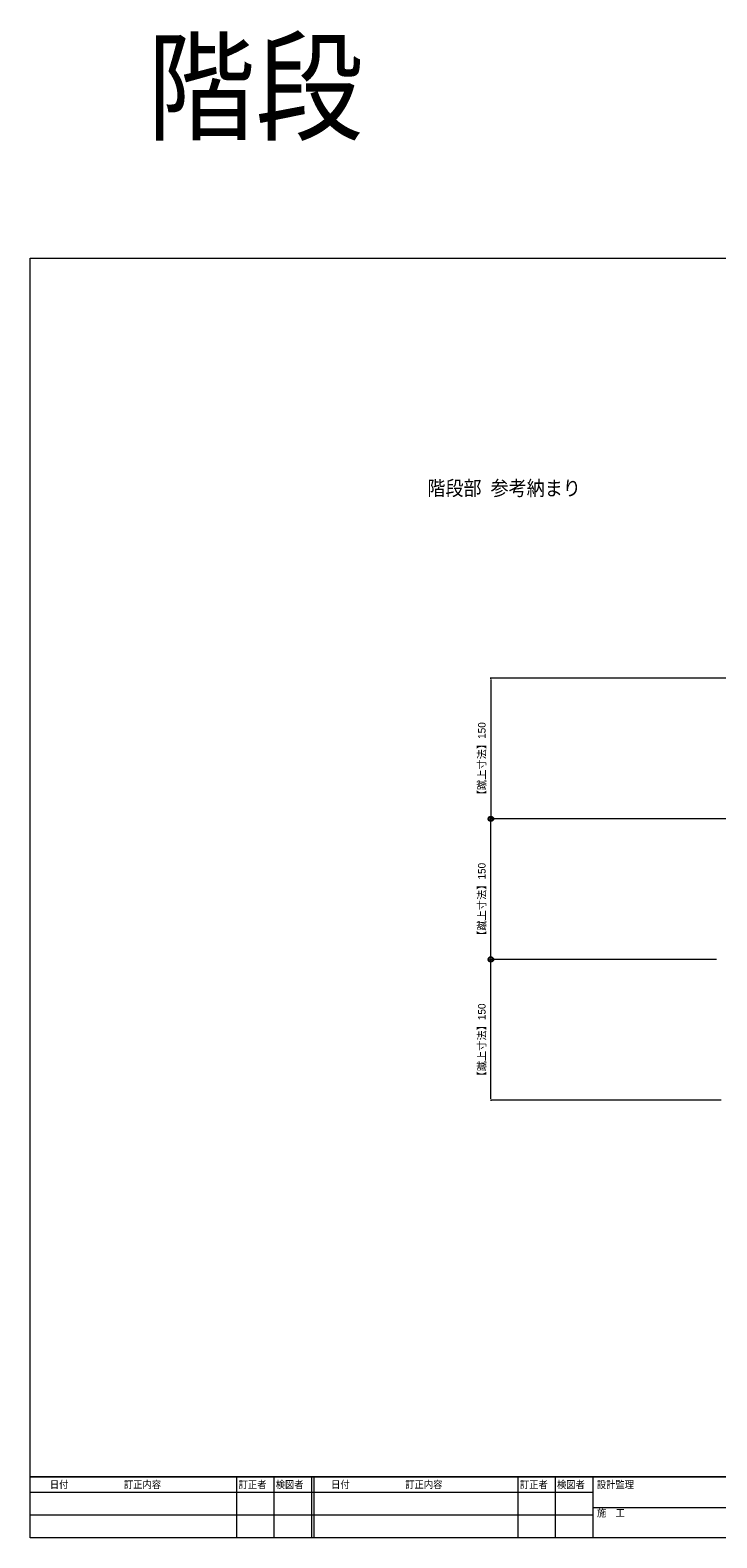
# Model space of a CAD drawing. Units: millimetres, scale not verified. Extents: x -829 to 829, y -160 to 161.
# Drawn here: x 428.7 to 575.2, y -160.5 to 161.1 of the extents above; entities that cross this region are included whole.
import ezdxf
from ezdxf.enums import TextEntityAlignment as Align

# ---------------------------------------------------------------- set-up
doc = ezdxf.new("R2010")
doc.units = ezdxf.units.MM
doc.header["$LTSCALE"] = 2
doc.header["$PDMODE"] = 32
doc.header["$PDSIZE"] = 1
for name, color, linetype, lineweight in [('0-0_一般', 4, 'Continuous', 9), ('0-4_寸法', 7, 'Continuous', 9), ('0-5_0', 7, 'Continuous', 9), ('0-7_文字', 4, 'Continuous', 9)]:
    doc.layers.add(name, color=color, linetype=linetype, lineweight=lineweight)
doc.layers.add('0-6_Defpoints', color=7, linetype='Continuous')
doc.styles.add('Osaka', font='')
doc.styles.add('ＭＳ ゴシック', font='')
doc.styles.get('Osaka').set_extended_font_data('Osaka')
doc.styles.get('ＭＳ ゴシック').set_extended_font_data('MS Gothic')

# ---------------------------------------------------------------- blocks, each defined once
blk = doc.blocks.new('_DOT')
at = {"layer": '0-5_0'}
for p, q in [((-1, 0), (-2, 0)), ((-0.5, 0), (0.5, 0))]:
    blk.add_line(p, q, dxfattribs=at)

msp = doc.modelspace()

# ---------------------------------------------------------------- linework, layer by layer
at = {"layer": '0-0_一般', "color": 7}
for p, q in [((472.728, -147.5), (472.728, -160.5)), ((480.728, -147.5), (480.728, -160.5)), ((488.728, -147.5), (488.728, -160.5)), ((489.228, -147.5), (489.228, -160.5)), ((532.728, -147.5), (532.728, -160.5)), ((540.728, -147.5), (540.728, -160.5)), ((548.728, -147.5), (548.728, -160.5)), ((428.728, -150.75), (548.728, -150.75)), ((548.728, -154), (618.728, -154)), ((428.728, -155.625), (548.728, -155.625))]:
    msp.add_line(p, q, dxfattribs=at)
at = {"layer": '0-0_一般', "color": 5}
for points in [[(428.728, 112.5), (828.728, 112.5), (828.728, -147.5), (428.728, -147.5)], [(428.728, -147.5), (828.728, -147.5), (828.728, -160.5), (428.728, -160.5)]]:
    msp.add_lwpolyline(points, close=True, dxfattribs=at)
at = {"layer": '0-4_寸法'}
for p, q in [((692.09, 22.878), (526.99, 22.878)), ((526.99, 22.377), (526.99, -6.622)), ((634.091, -7.122), (526.99, -7.122)), ((634.091, -7.122), (526.99, -7.122)), ((526.99, -36.622), (526.99, -7.623)), ((575.09, -37.122), (526.99, -37.122)), ((575.09, -37.122), (526.99, -37.122)), ((526.99, -66.622), (526.99, -37.623)), ((576.09, -67.122), (526.99, -67.122))]:
    msp.add_line(p, q, dxfattribs=at)
at = {"layer": '0-6_Defpoints'}
for p in [(526.99, -7.122), (526.99, -37.122)]:
    msp.add_point(p, dxfattribs=at)

# ---------------------------------------------------------------- block references
at = {"layer": '0-4_寸法', "xscale": 0.2503723, "yscale": 0.2503723}
for p, rotation in [((526.99, 22.878), 90), ((526.99, -7.122), 270), ((526.99, -7.122), 90), ((526.99, -37.122), 270), ((526.99, -37.122), 90), ((526.99, -67.122), 270)]:
    msp.add_blockref('_DOT', p, dxfattribs=dict(at, rotation=rotation))

# ---------------------------------------------------------------- texts
at = {"layer": '0-0_一般', "color": 7, "style": 'ＭＳ ゴシック', "width": 0.9}
for s, height, p in [('階段', 18.81, (453.644, 133.948)), ('日付\u3000\u3000\u3000\u3000\u3000\u3000訂正内容', 1.569, (432.925, -150.384)), ('訂正者\u3000検図者', 1.569, (473.198, -150.393)), ('日付\u3000\u3000\u3000\u3000\u3000\u3000訂正内容', 1.569, (492.925, -150.384)), ('訂正者\u3000検図者', 1.569, (533.198, -150.393)), ('設計監理', 1.569, (549.604, -150.393)), ('施\u3000工', 1.569, (549.629, -156.437))]:
    msp.add_text(s, height=height, dxfattribs=at).set_placement(p, align=Align.BOTTOM_LEFT)
at = {"layer": '0-4_寸法', "style": 'Osaka'}
for p in [(526.342, -3.152), (526.342, -33.152), (526.342, -63.152)]:
    msp.add_text('【蹴上寸法】150', height=1.598, rotation=90, dxfattribs=at).set_placement(p, align=Align.BOTTOM_LEFT)
at = {"layer": '0-7_文字', "color": 7, "style": 'ＭＳ ゴシック', "width": 0.9}
msp.add_text('階段部 参考納まり', height=3.138, dxfattribs=at).set_placement((513.446, 60.901), align=Align.BOTTOM_LEFT)

doc.saveas('drawing.dxf')
